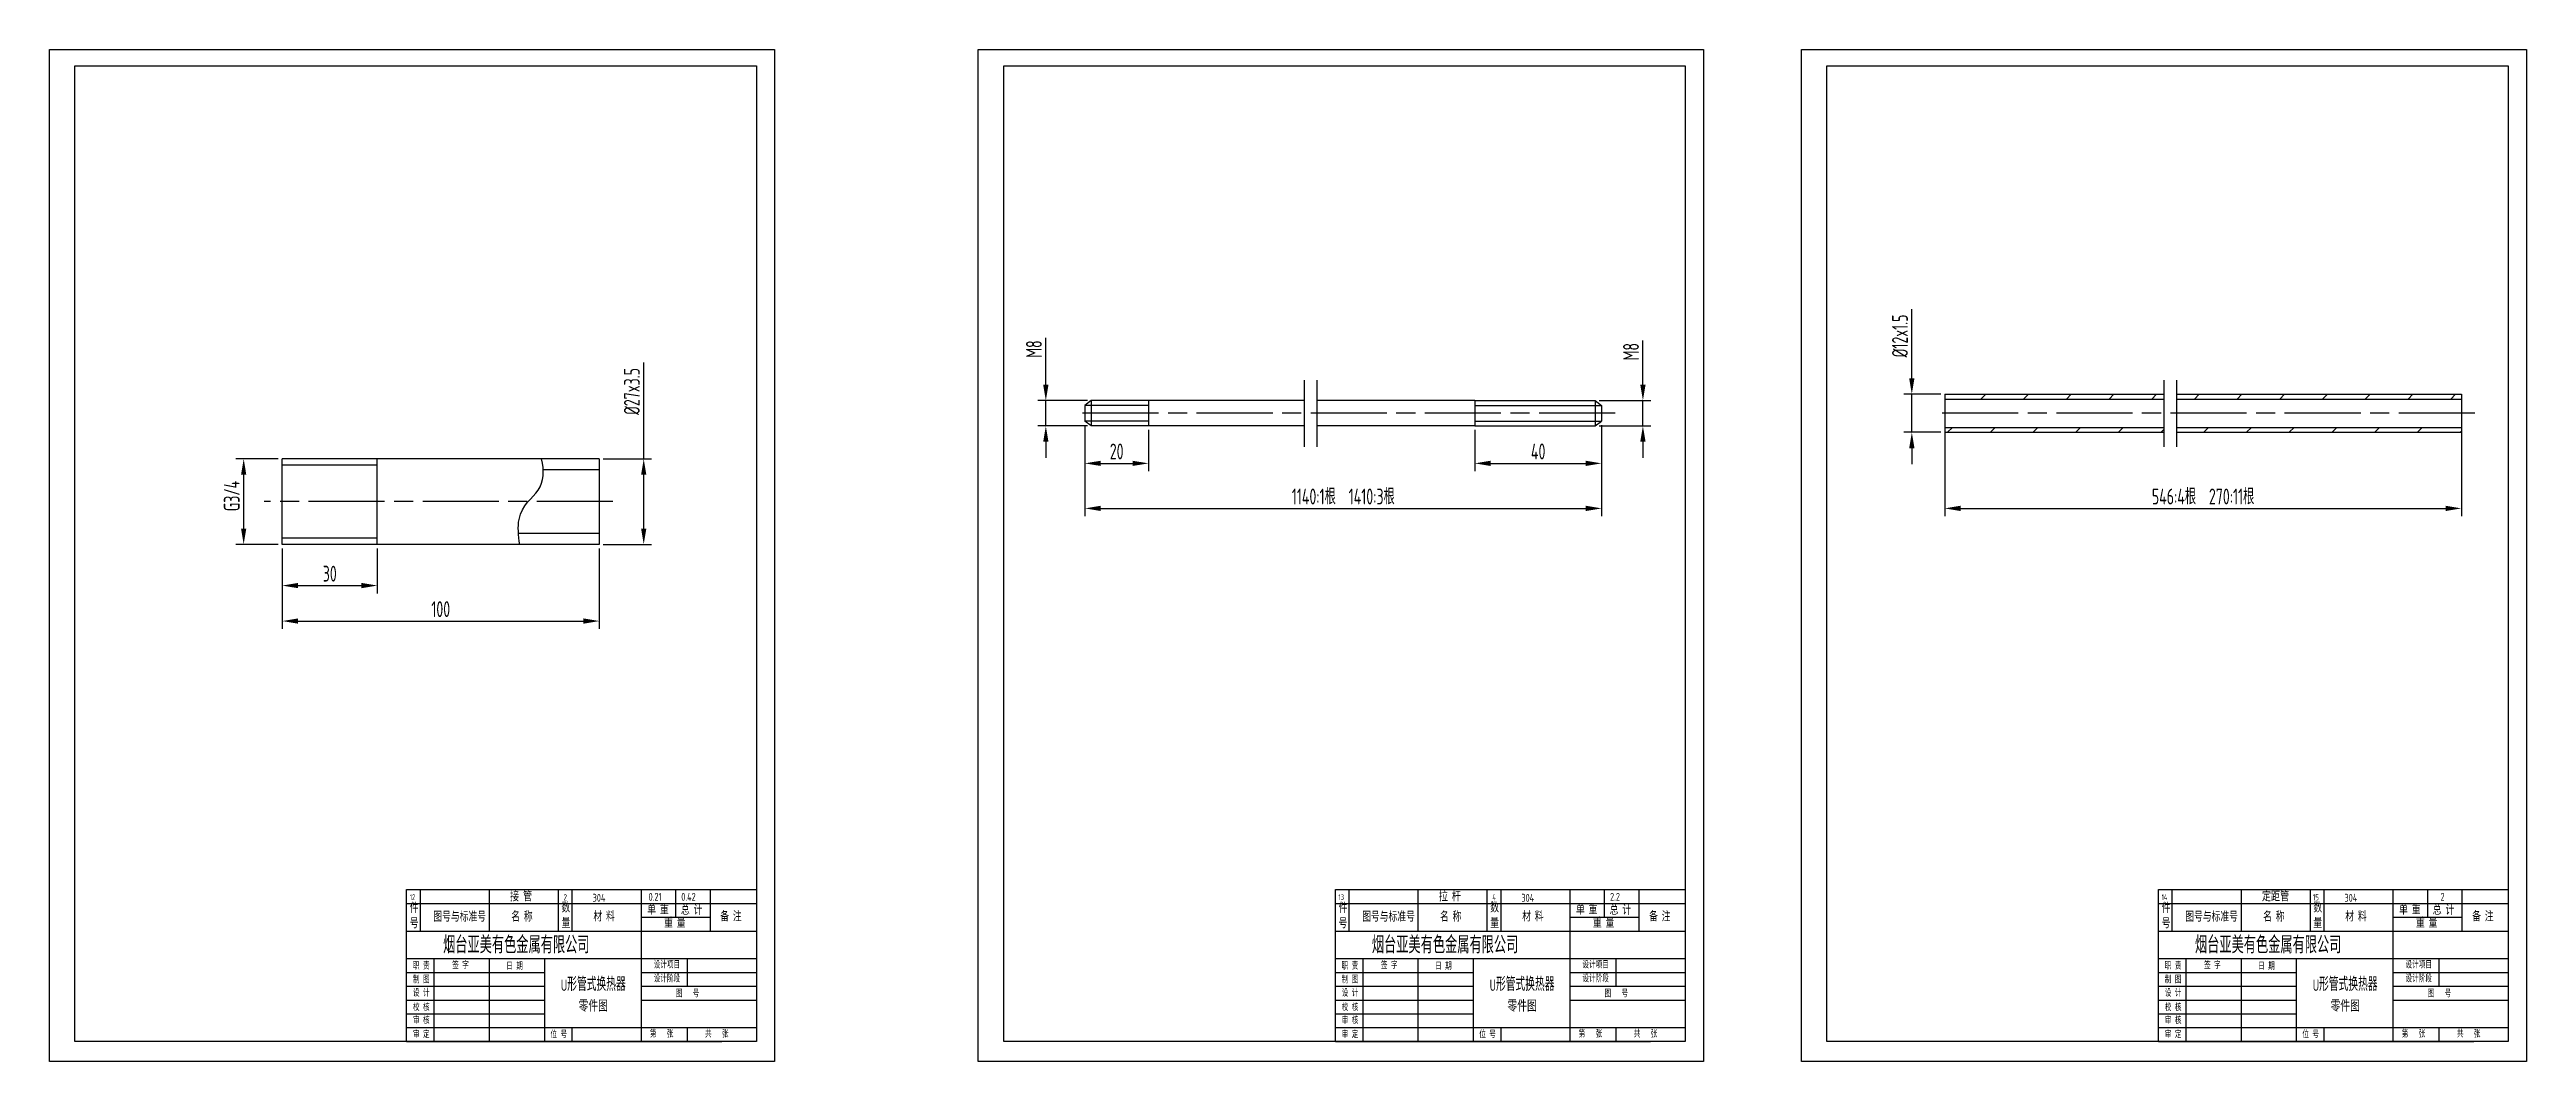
# Model space of a CAD drawing. Extents: x 1875 to 8428, y 2369 to 7964.
# Drawn here: x 1875 to 2656, y 2386 to 2705 of the extents above; entities that cross this region are included whole.
import ezdxf

# ---------------------------------------------------------------- set-up
doc = ezdxf.new("R2010")
doc.units = 0
doc.linetypes.add('ACAD_ISO08W100', pattern=[36, 24, -3, 6, -3])
doc.layers.get('DEFPOINTS').update_dxf_attribs({"linetype": 'CONTINUOUS'})
for name, color, linetype in [('中心线', 1, 'ACAD_ISO08W100'), ('实线', 6, 'CONTINUOUS'), ('文本', 4, 'CONTINUOUS'), ('标注', 3, 'CONTINUOUS')]:
    doc.layers.add(name, color=color, linetype=linetype)
doc.styles.get("Standard").update_dxf_attribs({"font": 'isocp.shx', "width": 0.707, "bigfont": 'hztxt.shx'})
doc.dimstyles.new('ISO-25', dxfattribs={"dimtxt": 2.5, "dimasz": 2.5, "dimexe": 1.25, "dimexo": 0.625, "dimtad": 1, "dimtxsty": 'STANDARD', "dimcen": 2.5, "dimazin": 3, "dimtfac": 1, "dimtmove": 0, "dimatfit": 3})

# ---------------------------------------------------------------- blocks, each defined once
blk = doc.blocks.new('*D81')
at = {"layer": 'DEFPOINTS', "color": 0}
for p in [(1948.26, 2549.11), (2048.26, 2549.11), (2048.26, 2524.95)]:
    blk.add_point(p, dxfattribs=at)
at = {"layer": '标注', "color": 3}
for p, q in [((1948.26, 2547.86), (1948.26, 2522.45)), ((2048.26, 2547.86), (2048.26, 2522.45)), ((1953.26, 2524.95), (2043.26, 2524.95))]:
    blk.add_line(p, q, dxfattribs=at)
for points in [[(1953.26, 2525.78), (1953.26, 2524.12), (1948.26, 2524.95)], [(2043.26, 2525.78), (2043.26, 2524.12), (2048.26, 2524.95)]]:
    blk.add_solid(points, dxfattribs=at)
at = {"layer": '标注', "color": 4, "insert": (1998.26, 2528.7), "char_height": 5, "attachment_point": 5}
blk.add_mtext('100', dxfattribs=at)
blk = doc.blocks.new('*D82')
at = {"layer": 'DEFPOINTS', "color": 0}
for p in [(2048.26, 2576.11), (2062.28, 2576.11), (2048.26, 2549.11)]:
    blk.add_point(p, dxfattribs=at)
at = {"layer": '标注', "color": 3}
for p, q in [((2062.28, 2576.11), (2062.28, 2606.46)), ((2049.51, 2576.11), (2064.78, 2576.11)), ((2062.28, 2554.11), (2062.28, 2571.11)), ((2049.51, 2549.11), (2064.78, 2549.11))]:
    blk.add_line(p, q, dxfattribs=at)
for points in [[(2061.45, 2571.11), (2063.11, 2571.11), (2062.28, 2576.11)], [(2061.45, 2554.11), (2063.11, 2554.11), (2062.28, 2549.11)]]:
    blk.add_solid(points, dxfattribs=at)
at = {"layer": '标注', "color": 4, "insert": (2058.53, 2597.36), "char_height": 5, "attachment_point": 5, "rotation": 90}
blk.add_mtext('%%C27x3.5', dxfattribs=at)
blk = doc.blocks.new('*D83')
at = {"layer": 'DEFPOINTS', "color": 0}
for p in [(1936.11, 2576.11), (1948.26, 2576.11), (1948.26, 2549.11)]:
    blk.add_point(p, dxfattribs=at)
at = {"layer": '标注', "color": 3}
for p, q in [((1947.01, 2576.11), (1933.61, 2576.11)), ((1936.11, 2554.11), (1936.11, 2571.11)), ((1947.01, 2549.11), (1933.61, 2549.11))]:
    blk.add_line(p, q, dxfattribs=at)
for points in [[(1935.28, 2571.11), (1936.94, 2571.11), (1936.11, 2576.11)], [(1935.28, 2554.11), (1936.94, 2554.11), (1936.11, 2549.11)]]:
    blk.add_solid(points, dxfattribs=at)
at = {"layer": '标注', "color": 4, "insert": (1932.35, 2564.37), "char_height": 5, "attachment_point": 5, "rotation": 90}
blk.add_mtext('G3/4', dxfattribs=at)
blk = doc.blocks.new('*D84')
at = {"layer": 'DEFPOINTS', "color": 0}
for p in [(1948.26, 2549.11), (1978.26, 2549.11), (1978.26, 2536.14)]:
    blk.add_point(p, dxfattribs=at)
at = {"layer": '标注', "color": 3}
for p, q in [((1948.26, 2547.86), (1948.26, 2533.64)), ((1978.26, 2547.86), (1978.26, 2533.64)), ((1953.26, 2536.14), (1973.26, 2536.14))]:
    blk.add_line(p, q, dxfattribs=at)
for points in [[(1953.26, 2536.97), (1953.26, 2535.31), (1948.26, 2536.14)], [(1973.26, 2536.97), (1973.26, 2535.31), (1978.26, 2536.14)]]:
    blk.add_solid(points, dxfattribs=at)
at = {"layer": '标注', "color": 4, "insert": (1963.26, 2539.89), "char_height": 5, "attachment_point": 5}
blk.add_mtext('30', dxfattribs=at)
blk = doc.blocks.new('*D85')
at = {"layer": 'DEFPOINTS', "color": 0}
for p in [(2201.44, 2587.97), (2221.44, 2586.47), (2221.44, 2574.68)]:
    blk.add_point(p, dxfattribs=at)
at = {"layer": '标注', "color": 3}
for p, q in [((2201.44, 2586.72), (2201.44, 2572.18)), ((2221.44, 2585.22), (2221.44, 2572.18)), ((2206.44, 2574.68), (2216.44, 2574.68))]:
    blk.add_line(p, q, dxfattribs=at)
for points in [[(2206.44, 2575.51), (2206.44, 2573.85), (2201.44, 2574.68)], [(2216.44, 2575.51), (2216.44, 2573.85), (2221.44, 2574.68)]]:
    blk.add_solid(points, dxfattribs=at)
at = {"layer": '标注', "color": 4, "insert": (2211.44, 2578.43), "char_height": 5, "attachment_point": 5}
blk.add_mtext('20', dxfattribs=at)
blk = doc.blocks.new('*D86')
at = {"layer": 'DEFPOINTS', "color": 0}
for p in [(2324.38, 2586.47), (2364.38, 2587.97), (2364.38, 2574.68)]:
    blk.add_point(p, dxfattribs=at)
at = {"layer": '标注', "color": 3}
for p, q in [((2364.38, 2586.72), (2364.38, 2572.18)), ((2324.38, 2585.22), (2324.38, 2572.18)), ((2329.38, 2574.68), (2359.38, 2574.68))]:
    blk.add_line(p, q, dxfattribs=at)
for points in [[(2329.38, 2575.51), (2329.38, 2573.85), (2324.38, 2574.68)], [(2359.38, 2575.51), (2359.38, 2573.85), (2364.38, 2574.68)]]:
    blk.add_solid(points, dxfattribs=at)
at = {"layer": '标注', "color": 4, "insert": (2344.38, 2578.43), "char_height": 5, "attachment_point": 5}
blk.add_mtext('40', dxfattribs=at)
blk = doc.blocks.new('*D87')
at = {"layer": 'DEFPOINTS', "color": 0}
for p in [(2201.44, 2587.97), (2364.38, 2587.97), (2364.38, 2560.48)]:
    blk.add_point(p, dxfattribs=at)
at = {"layer": '标注', "color": 3}
for p, q in [((2201.44, 2586.72), (2201.44, 2557.98)), ((2364.38, 2586.72), (2364.38, 2557.98)), ((2206.44, 2560.48), (2359.38, 2560.48))]:
    blk.add_line(p, q, dxfattribs=at)
for points in [[(2206.44, 2561.31), (2206.44, 2559.64), (2201.44, 2560.48)], [(2359.38, 2561.31), (2359.38, 2559.64), (2364.38, 2560.48)]]:
    blk.add_solid(points, dxfattribs=at)
at = {"layer": '标注', "color": 4, "insert": (2282.91, 2564.23), "char_height": 5, "attachment_point": 5}
blk.add_mtext('1140:1根  1410:3根', dxfattribs=at)
blk = doc.blocks.new('*D88')
at = {"layer": 'DEFPOINTS', "color": 0}
for p in [(2189.1, 2594.47), (2203.44, 2594.47), (2203.44, 2586.47)]:
    blk.add_point(p, dxfattribs=at)
at = {"layer": '标注', "color": 3}
for p, q in [((2189.1, 2599.47), (2189.1, 2614.27)), ((2202.19, 2594.47), (2186.6, 2594.47)), ((2189.1, 2586.47), (2189.1, 2594.47)), ((2202.19, 2586.47), (2186.6, 2586.47)), ((2189.1, 2581.47), (2189.1, 2576.47))]:
    blk.add_line(p, q, dxfattribs=at)
for points in [[(2188.27, 2599.47), (2189.94, 2599.47), (2189.1, 2594.47)], [(2188.27, 2581.47), (2189.94, 2581.47), (2189.1, 2586.47)]]:
    blk.add_solid(points, dxfattribs=at)
at = {"layer": '标注', "color": 4, "insert": (2185.35, 2610.72), "char_height": 5, "attachment_point": 5, "rotation": 90}
blk.add_mtext('M8', dxfattribs=at)
blk = doc.blocks.new('*D89')
at = {"layer": 'DEFPOINTS', "color": 0}
for p in [(2362.38, 2594.47), (2377.41, 2594.47), (2362.38, 2586.47)]:
    blk.add_point(p, dxfattribs=at)
at = {"layer": '标注', "color": 3}
for p, q in [((2377.41, 2599.47), (2377.41, 2613.44)), ((2363.63, 2594.47), (2379.91, 2594.47)), ((2377.41, 2586.47), (2377.41, 2594.47)), ((2363.63, 2586.47), (2379.91, 2586.47)), ((2377.41, 2581.47), (2377.41, 2576.47))]:
    blk.add_line(p, q, dxfattribs=at)
for points in [[(2376.58, 2599.47), (2378.25, 2599.47), (2377.41, 2594.47)], [(2376.58, 2581.47), (2378.25, 2581.47), (2377.41, 2586.47)]]:
    blk.add_solid(points, dxfattribs=at)
at = {"layer": '标注', "color": 4, "insert": (2373.66, 2609.89), "char_height": 5, "attachment_point": 5, "rotation": 90}
blk.add_mtext('M8', dxfattribs=at)
blk = doc.blocks.new('*D90')
at = {"layer": 'DEFPOINTS', "color": 0}
for p in [(2472.6, 2587.97), (2635.55, 2587.97), (2635.55, 2560.48)]:
    blk.add_point(p, dxfattribs=at)
at = {"layer": '标注', "color": 3}
for p, q in [((2472.6, 2586.72), (2472.6, 2557.98)), ((2635.55, 2586.72), (2635.55, 2557.98)), ((2477.6, 2560.48), (2630.55, 2560.48))]:
    blk.add_line(p, q, dxfattribs=at)
for points in [[(2477.6, 2561.31), (2477.6, 2559.64), (2472.6, 2560.48)], [(2630.55, 2561.31), (2630.55, 2559.64), (2635.55, 2560.48)]]:
    blk.add_solid(points, dxfattribs=at)
at = {"layer": '标注', "color": 4, "insert": (2554.08, 2564.23), "char_height": 5, "attachment_point": 5}
blk.add_mtext('546:4根  270:11根', dxfattribs=at)
blk = doc.blocks.new('*D91')
at = {"layer": 'DEFPOINTS', "color": 0}
for p in [(2462.22, 2596.47), (2472.6, 2596.47), (2472.6, 2584.47)]:
    blk.add_point(p, dxfattribs=at)
at = {"layer": '标注', "color": 3}
for p, q in [((2462.22, 2601.47), (2462.22, 2623.26)), ((2471.35, 2596.47), (2459.72, 2596.47)), ((2462.22, 2584.47), (2462.22, 2596.47)), ((2471.35, 2584.47), (2459.72, 2584.47)), ((2462.22, 2579.47), (2462.22, 2574.47))]:
    blk.add_line(p, q, dxfattribs=at)
for points in [[(2461.39, 2601.47), (2463.05, 2601.47), (2462.22, 2596.47)], [(2461.39, 2579.47), (2463.05, 2579.47), (2462.22, 2584.47)]]:
    blk.add_solid(points, dxfattribs=at)
at = {"layer": '标注', "color": 4, "insert": (2458.47, 2614.87), "char_height": 5, "attachment_point": 5, "rotation": 90}
blk.add_mtext('%%c12x1.5', dxfattribs=at)

msp = doc.modelspace()

# ---------------------------------------------------------------- hatches: boundary and pattern name
at = {"layer": '实线'}
h = msp.add_hatch(dxfattribs=at)
h.set_pattern_fill('ANSI31', color=256, scale=3, style=0)
h.set_pattern_definition([(45, (-6636.499, -1029.628), (-6.735192, 6.735192), [])])
h.paths.add_polyline_path([(2541.719, 2594.973), (2541.719, 2596.473), (2472.604, 2596.473), (2472.604, 2594.973)])
h.paths.add_polyline_path([(2472.604, 2585.973), (2472.604, 2584.473), (2541.719, 2584.473), (2541.719, 2585.973)])
h.paths.add_polyline_path([(2545.719, 2585.973), (2545.719, 2584.473), (2635.552, 2584.473), (2635.552, 2585.973)])
h.paths.add_polyline_path([(2545.719, 2596.473), (2545.719, 2594.973), (2635.552, 2594.973), (2635.552, 2596.473)])

# ---------------------------------------------------------------- linework, layer by layer
at = {"layer": '中心线'}
for p, q in [((2368.641, 2590.473), (2197.792, 2590.473)), ((2639.81, 2590.473), (2468.96, 2590.473)), ((2052.57, 2562.609), (1942.595, 2562.609))]:
    msp.add_line(p, q, dxfattribs=at)
at = {"layer": '实线'}
for p, q in [((2203.435, 2594.473), (2201.435, 2592.973)), ((2203.435, 2594.473), (2203.435, 2586.473)), ((2270.551, 2594.473), (2203.435, 2594.473)), ((2221.435, 2594.473), (2221.435, 2586.473)), ((2270.551, 2600.943), (2270.551, 2579.905)), ((2274.551, 2600.943), (2274.551, 2579.905)), ((2324.384, 2594.473), (2274.551, 2594.473)), ((2324.384, 2594.473), (2362.384, 2594.473)), ((2324.384, 2594.473), (2324.384, 2586.473)), ((2362.384, 2594.473), (2362.384, 2586.473)), ((2362.384, 2594.473), (2364.384, 2592.973)), ((2472.604, 2596.473), (2472.604, 2584.473)), ((2472.604, 2596.473), (2541.719, 2596.473)), ((2472.604, 2594.973), (2541.719, 2594.973)), ((2541.719, 2600.943), (2541.719, 2579.905)), ((2545.719, 2600.943), (2545.719, 2579.905)), ((2545.719, 2596.473), (2635.552, 2596.473)), ((2545.719, 2594.973), (2635.552, 2594.973)), ((2635.552, 2596.473), (2635.552, 2584.473)), ((2201.435, 2592.973), (2201.435, 2587.973)), ((2221.435, 2592.973), (2201.435, 2592.973)), ((2221.435, 2587.973), (2201.435, 2587.973)), ((2203.435, 2586.473), (2201.435, 2587.973)), ((2270.551, 2586.473), (2203.435, 2586.473)), ((2324.384, 2586.473), (2274.551, 2586.473)), ((2324.384, 2592.973), (2364.384, 2592.973)), ((2324.384, 2587.973), (2364.384, 2587.973)), ((2324.384, 2586.473), (2362.384, 2586.473)), ((2362.384, 2586.473), (2364.384, 2587.973)), ((2364.384, 2592.973), (2364.384, 2587.973)), ((2472.604, 2585.973), (2541.719, 2585.973)), ((2545.719, 2585.973), (2635.552, 2585.973)), ((2472.604, 2584.473), (2541.719, 2584.473)), ((2545.719, 2584.473), (2635.552, 2584.473)), ((1948.264, 2549.109), (1948.264, 2576.109)), ((2048.264, 2576.109), (1948.264, 2576.109)), ((1978.264, 2574.109), (1948.264, 2574.109)), ((1978.264, 2549.109), (1978.264, 2576.109)), ((2048.264, 2572.609), (2030.576, 2572.609)), ((2048.264, 2576.109), (2048.264, 2549.109)), ((1978.264, 2551.109), (1948.264, 2551.109)), ((2048.264, 2549.109), (1948.264, 2549.109)), ((2048.264, 2552.609), (2022.767, 2552.609))]:
    msp.add_line(p, q, dxfattribs=at)
msp.add_open_spline([(2023.166, 2549.109), (2022.709, 2551.938), (2022.201, 2560.803), (2030.778, 2565.605), (2030.923, 2572.33), (2030.063, 2576.109)], degree=3, knots=[14.4284599, 14.4284599, 14.4284599, 14.4284599, 19.6040436, 30.721219, 42.0434243, 42.0434243, 42.0434243, 42.0434243], dxfattribs=at)
at = {"layer": '标注'}
for p, q in [((1987.503, 2392.363), (1987.503, 2440.264)), ((1987.503, 2440.264), (2097.818, 2440.264)), ((1987.503, 2440.264), (2097.818, 2440.264)), ((1991.857, 2427.2), (1991.857, 2440.264)), ((2013.63, 2427.2), (2013.63, 2440.264)), ((2035.403, 2427.2), (2035.403, 2440.264)), ((2039.757, 2427.2), (2039.757, 2440.264)), ((2061.53, 2418.491), (2061.53, 2440.264)), ((2072.416, 2431.555), (2072.416, 2440.264)), ((2083.303, 2427.2), (2083.303, 2440.264)), ((2280.425, 2392.363), (2280.425, 2440.264)), ((2280.425, 2440.264), (2390.741, 2440.264)), ((2280.425, 2440.264), (2390.741, 2440.264)), ((2284.78, 2427.2), (2284.78, 2440.264)), ((2306.552, 2427.2), (2306.552, 2440.264)), ((2328.325, 2427.2), (2328.325, 2440.264)), ((2332.68, 2427.2), (2332.68, 2440.264)), ((2354.453, 2418.491), (2354.453, 2440.264)), ((2365.339, 2431.555), (2365.339, 2440.264)), ((2376.225, 2427.2), (2376.225, 2440.264)), ((2540.022, 2392.363), (2540.022, 2440.264)), ((2540.022, 2440.264), (2650.337, 2440.264)), ((2540.022, 2440.264), (2650.337, 2440.264)), ((2544.376, 2427.2), (2544.376, 2440.264)), ((2566.149, 2427.2), (2566.149, 2440.264)), ((2587.922, 2427.2), (2587.922, 2440.264)), ((2592.277, 2427.2), (2592.277, 2440.264)), ((2614.049, 2418.491), (2614.049, 2440.264)), ((2624.936, 2431.555), (2624.936, 2440.264)), ((2635.822, 2427.2), (2635.822, 2440.264)), ((1987.503, 2435.909), (2097.818, 2435.909)), ((2061.53, 2431.555), (2083.303, 2431.555)), ((2280.425, 2435.909), (2390.741, 2435.909)), ((2354.453, 2431.555), (2376.225, 2431.555)), ((2540.022, 2435.909), (2650.337, 2435.909)), ((2614.049, 2431.555), (2635.822, 2431.555)), ((1987.503, 2427.2), (2097.818, 2427.2)), ((2280.425, 2427.2), (2390.741, 2427.2)), ((2540.022, 2427.2), (2650.337, 2427.2)), ((1987.503, 2392.363), (1987.503, 2418.491)), ((1987.503, 2392.363), (1987.503, 2418.491)), ((1987.503, 2418.491), (2097.818, 2418.491)), ((1987.503, 2414.136), (2031.048, 2414.136)), ((1996.212, 2392.363), (1996.212, 2418.491)), ((2013.63, 2392.363), (2013.63, 2418.491)), ((2031.048, 2392.363), (2031.048, 2418.491)), ((2061.53, 2392.363), (2061.53, 2418.491)), ((2061.53, 2414.136), (2097.818, 2414.136)), ((2076.045, 2409.782), (2076.045, 2418.491)), ((2280.425, 2392.363), (2280.425, 2418.491)), ((2280.425, 2392.363), (2280.425, 2418.491)), ((2280.425, 2418.491), (2390.741, 2418.491)), ((2280.425, 2414.136), (2323.971, 2414.136)), ((2289.134, 2392.363), (2289.134, 2418.491)), ((2306.552, 2392.363), (2306.552, 2418.491)), ((2323.971, 2392.363), (2323.971, 2418.491)), ((2354.453, 2392.363), (2354.453, 2418.491)), ((2354.453, 2414.136), (2390.741, 2414.136)), ((2368.968, 2409.782), (2368.968, 2418.491)), ((2540.022, 2392.363), (2540.022, 2418.491)), ((2540.022, 2392.363), (2540.022, 2418.491)), ((2540.022, 2418.491), (2650.337, 2418.491)), ((2540.022, 2414.136), (2583.568, 2414.136)), ((2548.731, 2392.363), (2548.731, 2418.491)), ((2566.149, 2392.363), (2566.149, 2418.491)), ((2583.568, 2392.363), (2583.568, 2418.491)), ((2614.049, 2392.363), (2614.049, 2418.491)), ((2614.049, 2414.136), (2650.337, 2414.136)), ((2628.565, 2409.782), (2628.565, 2418.491)), ((1987.503, 2409.782), (2031.048, 2409.782)), ((2061.53, 2409.782), (2097.818, 2409.782)), ((2280.425, 2409.782), (2323.971, 2409.782)), ((2354.453, 2409.782), (2390.741, 2409.782)), ((2540.022, 2409.782), (2583.568, 2409.782)), ((2614.049, 2409.782), (2650.337, 2409.782)), ((1987.503, 2405.427), (2031.048, 2405.427)), ((1987.503, 2401.073), (2031.048, 2401.073)), ((2061.53, 2405.427), (2097.818, 2405.427)), ((2280.425, 2405.427), (2323.971, 2405.427)), ((2280.425, 2401.073), (2323.971, 2401.073)), ((2354.453, 2405.427), (2390.741, 2405.427)), ((2540.022, 2405.427), (2583.568, 2405.427)), ((2540.022, 2401.073), (2583.568, 2401.073)), ((2614.049, 2405.427), (2650.337, 2405.427)), ((1987.503, 2396.718), (2097.818, 2396.718)), ((1987.503, 2392.363), (2086.932, 2392.363)), ((2039.757, 2392.363), (2039.757, 2396.718)), ((2076.045, 2392.363), (2076.045, 2396.718)), ((2280.425, 2396.718), (2390.741, 2396.718)), ((2280.425, 2392.363), (2379.854, 2392.363)), ((2332.68, 2392.363), (2332.68, 2396.718)), ((2368.968, 2392.363), (2368.968, 2396.718)), ((2540.022, 2396.718), (2650.337, 2396.718)), ((2540.022, 2392.363), (2639.451, 2392.363)), ((2592.277, 2392.363), (2592.277, 2396.718)), ((2628.565, 2392.363), (2628.565, 2396.718))]:
    msp.add_line(p, q, dxfattribs=at)
for points in [[(1874.882, 2705.186), (2103.552, 2705.186), (2103.552, 2386.059), (1874.882, 2386.059)], [(2167.805, 2705.186), (2396.475, 2705.186), (2396.475, 2386.059), (2167.805, 2386.059)], [(2427.402, 2705.186), (2656.072, 2705.186), (2656.072, 2386.059), (2427.402, 2386.059)], [(1882.91, 2700.028), (2097.818, 2700.028), (2097.818, 2392.363), (1882.91, 2392.363)], [(2175.833, 2700.028), (2390.741, 2700.028), (2390.741, 2392.363), (2175.833, 2392.363)], [(2435.429, 2700.028), (2650.337, 2700.028), (2650.337, 2392.363), (2435.429, 2392.363)]]:
    msp.add_lwpolyline(points, close=True, dxfattribs=at)

# ---------------------------------------------------------------- texts
at = {"layer": '文本'}
for s, insert, char_height, width, attachment_point in [('12', (1988.495, 2438.777), 1.8144, 5.83913, 1), ('接 管', (2020.122, 2439.563), 3, 90.55585, 1), ('2', (2037.009, 2438.84), 2, 10.69062, 1), ('304', (2046.165, 2438.926), 2.5, 44.9635, 1), ('0.21', (2063.823, 2439.22), 2.5, 44.9635, 1), ('0.42', (2074.12, 2439.22), 2.5, 44.9635, 1), ('13', (2281.417, 2438.777), 1.8144, 5.83913, 1), ('拉 杆', (2313.045, 2439.563), 3, 90.55585, 1), ('4', (2329.932, 2438.84), 2, 10.69062, 1), ('304', (2339.088, 2438.926), 2.5, 44.9635, 1), ('2.2', (2367.042, 2439.22), 2.5, 44.9635, 1), ('14', (2541.014, 2438.777), 1.8144, 5.83913, 1), ('定距管', (2572.642, 2439.563), 3, 90.55585, 1), ('15', (2588.678, 2438.84), 2, 10.69062, 1), ('304', (2598.684, 2438.926), 2.5, 44.9635, 1), ('2', (2628.962, 2439.22), 2.5, 44.9635, 1), ('件\\P号', (1988.498, 2435.852), 2.903, 3.97578, 1), ('图号与标准号', (1995.938, 2433.074), 2.903, 21.14156, 1), ('名 称', (2020.499, 2433.096), 2.903, 29.74551, 1), ('数\\P量', (2036.336, 2435.955), 2.903, 3.97578, 1), ('材 料', (2046.415, 2433.146), 2.903, 29.74551, 1), ('单 重', (2063.394, 2435.324), 2.903, 29.74551, 1), ('重 量', (2068.707, 2431.168), 2.903, 29.74551, 1), ('总 计', (2074.019, 2435.209), 2.903, 29.74551, 1), ('备 注', (2086.422, 2433.146), 2.903, 29.74551, 1), ('件\\P号', (2281.42, 2435.852), 2.903, 3.97578, 1), ('图号与标准号', (2288.861, 2433.074), 2.903, 21.14156, 1), ('名 称', (2313.422, 2433.096), 2.903, 29.74551, 1), ('数\\P量', (2329.258, 2435.955), 2.903, 3.97578, 1), ('材 料', (2339.338, 2433.146), 2.903, 29.74551, 1), ('单 重', (2356.316, 2435.324), 2.903, 29.74551, 1), ('重 量', (2361.629, 2431.168), 2.903, 29.74551, 1), ('总 计', (2366.942, 2435.209), 2.903, 29.74551, 1), ('备 注', (2379.345, 2433.146), 2.903, 29.74551, 1), ('件\\P号', (2541.017, 2435.852), 2.903, 3.97578, 1), ('图号与标准号', (2548.458, 2433.074), 2.903, 21.14156, 1), ('名 称', (2573.019, 2433.096), 2.903, 29.74551, 1), ('数\\P量', (2588.855, 2435.955), 2.903, 3.97578, 1), ('材 料', (2598.935, 2433.146), 2.903, 29.74551, 1), ('单 重', (2615.913, 2435.324), 2.903, 29.74551, 1), ('重 量', (2621.226, 2431.168), 2.903, 29.74551, 1), ('总 计', (2626.539, 2435.209), 2.903, 29.74551, 1), ('备 注', (2638.942, 2433.146), 2.903, 29.74551, 1), ('烟台亚美有色金属有限公司', (1999.006, 2425.583), 5.4432, 74.02752, 1), ('烟台亚美有色金属有限公司', (2291.929, 2425.583), 5.4432, 74.02752, 1), ('烟台亚美有色金属有限公司', (2551.525, 2425.583), 5.4432, 74.02752, 1), ('职 责', (1989.49, 2417.242), 2.1773, 14.15093, 1), ('签 字', (2001.871, 2417.439), 2.1773, 11.81735, 1), ('日 期', (2018.924, 2417.158), 2.1773, 11.95804, 1), ('设计项目', (2065.427, 2417.606), 2.1773, 14.5152, 1), ('职 责', (2282.412, 2417.242), 2.1773, 14.15093, 1), ('签 字', (2294.794, 2417.439), 2.1773, 11.81735, 1), ('日 期', (2311.846, 2417.158), 2.1773, 11.95804, 1), ('设计项目', (2358.35, 2417.606), 2.1773, 14.5152, 1), ('职 责', (2542.009, 2417.242), 2.1773, 14.15093, 1), ('签 字', (2554.391, 2417.439), 2.1773, 11.81735, 1), ('日 期', (2571.443, 2417.158), 2.1773, 11.95804, 1), ('设计项目', (2617.946, 2417.606), 2.1773, 14.5152, 1), ('制 图', (1989.49, 2412.92), 2.1773, 14.15093, 1), ('设 计', (1989.49, 2408.709), 2.1773, 14.15093, 1), ('{\\H0.8267x;U}形管式换热器\\P{\\H0.8333x;零件图}', (2046.387, 2412.66), 4.35456, 29.19812, 2), ('设计阶段', (2065.427, 2413.251), 2.1773, 14.5152, 1), ('图   号', (2072.397, 2408.532), 2.1773, 29.74551, 1), ('制 图', (2282.412, 2412.92), 2.1773, 14.15093, 1), ('设 计', (2282.412, 2408.709), 2.1773, 14.15093, 1), ('{\\H0.8267x;U}形管式换热器\\P{\\H0.8333x;零件图}', (2339.309, 2412.66), 4.35456, 29.19812, 2), ('设计阶段', (2358.35, 2413.251), 2.1773, 14.5152, 1), ('图   号', (2365.319, 2408.532), 2.1773, 29.74551, 1), ('制 图', (2542.009, 2412.92), 2.1773, 14.15093, 1), ('设 计', (2542.009, 2408.709), 2.1773, 14.15093, 1), ('{\\H0.8267x;U}形管式换热器\\P{\\H0.8333x;零件图}', (2598.906, 2412.66), 4.35456, 29.19812, 2), ('设计阶段', (2617.946, 2413.251), 2.1773, 14.5152, 1), ('图   号', (2624.916, 2408.532), 2.1773, 29.74551, 1), ('校 核', (1989.49, 2404.165), 2.1773, 14.15093, 1), ('审 核', (1989.49, 2400.065), 2.1773, 14.15093, 1), ('校 核', (2282.412, 2404.165), 2.1773, 14.15093, 1), ('审 核', (2282.412, 2400.065), 2.1773, 14.15093, 1), ('校 核', (2542.009, 2404.165), 2.1773, 14.15093, 1), ('审 核', (2542.009, 2400.065), 2.1773, 14.15093, 1), ('审 定', (1989.49, 2395.632), 2.1773, 14.15093, 1), ('位 号', (2032.861, 2395.624), 2.1773, 8.1454, 1), ('第   张', (2064.215, 2395.799), 2.1773, 29.74551, 1), ('共   张', (2081.608, 2395.799), 2.1773, 29.74551, 1), ('审 定', (2282.412, 2395.632), 2.1773, 14.15093, 1), ('位 号', (2325.783, 2395.624), 2.1773, 8.1454, 1), ('第   张', (2357.137, 2395.799), 2.1773, 29.74551, 1), ('共   张', (2374.53, 2395.799), 2.1773, 29.74551, 1), ('审 定', (2542.009, 2395.632), 2.1773, 14.15093, 1), ('位 号', (2585.38, 2395.624), 2.1773, 8.1454, 1), ('第   张', (2616.734, 2395.799), 2.1773, 29.74551, 1), ('共   张', (2634.127, 2395.799), 2.1773, 29.74551, 1)]:
    msp.add_mtext(s, dxfattribs=dict(at, insert=insert, char_height=char_height, width=width, attachment_point=attachment_point))

# ---------------------------------------------------------------- dimensions: what is measured, and where the dimension line sits
at = {"layer": '标注'}
dim = msp.add_linear_dim(base=(2462.221, 2596.473), p1=(2472.604, 2584.473), p2=(2472.604, 2596.473), angle=90, text='%%c12x1.5', dimstyle='ISO-25', override={"dimscale": 2, "dimdsep": 46, "dimclrd": 3, "dimclre": 3, "dimclrt": 4}, dxfattribs=at)
dim.commit()
dim.dimension.update_dxf_attribs({"geometry": '*D91', "text_midpoint": (2458.47, 2614.867)})
for base, p1, p2, text, picture, middle in [((2062.28, 2576.109), (2048.264, 2549.109), (2048.264, 2576.109), '%%C27x3.5', '*D82', (2062.28, 2597.359)), ((2189.103, 2594.473), (2203.435, 2586.473), (2203.435, 2594.473), 'M8', '*D88', (2189.103, 2610.723)), ((2377.413, 2594.473), (2362.384, 2586.473), (2362.384, 2594.473), 'M8', '*D89', (2377.413, 2609.89)), ((1936.111, 2576.109), (1948.264, 2549.109), (1948.264, 2576.109), 'G3/4', '*D83', (1936.111, 2564.366))]:
    dim = msp.add_linear_dim(base=base, p1=p1, p2=p2, angle=90, text=text, dimstyle='ISO-25', override={"dimscale": 2, "dimdsep": 46, "dimclrd": 3, "dimclre": 3, "dimclrt": 4}, dxfattribs=at)
    dim.commit()
    dim.dimension.update_dxf_attribs({"geometry": picture, "text_midpoint": middle, "dimtype": 160})
for base, p1, p2, picture, middle in [((2221.435, 2574.679), (2201.435, 2587.973), (2221.435, 2586.473), '*D85', (2211.435, 2578.429)), ((2364.384, 2574.679), (2324.384, 2586.473), (2364.384, 2587.973), '*D86', (2344.384, 2578.429)), ((2048.264, 2524.951), (1948.264, 2549.109), (2048.264, 2549.109), '*D81', (1998.264, 2528.701)), ((1978.264, 2536.14), (1948.264, 2549.109), (1978.264, 2549.109), '*D84', (1963.264, 2539.89))]:
    dim = msp.add_linear_dim(base=base, p1=p1, p2=p2, dimstyle='ISO-25', override={"dimscale": 2, "dimdsep": 46, "dimclrd": 3, "dimclre": 3, "dimclrt": 4}, dxfattribs=at)
    dim.commit()
    dim.dimension.update_dxf_attribs({"geometry": picture, "text_midpoint": middle})
for base, p1, p2, text, picture, middle in [((2364.384, 2560.478), (2201.435, 2587.973), (2364.384, 2587.973), '1140:1根  1410:3根', '*D87', (2282.91, 2564.228)), ((2635.552, 2560.478), (2472.604, 2587.973), (2635.552, 2587.973), '546:4根  270:11根', '*D90', (2554.078, 2564.228))]:
    dim = msp.add_linear_dim(base=base, p1=p1, p2=p2, text=text, dimstyle='ISO-25', override={"dimscale": 2, "dimdsep": 46, "dimclrd": 3, "dimclre": 3, "dimclrt": 4}, dxfattribs=at)
    dim.commit()
    dim.dimension.update_dxf_attribs({"geometry": picture, "text_midpoint": middle})

doc.saveas('drawing.dxf')
